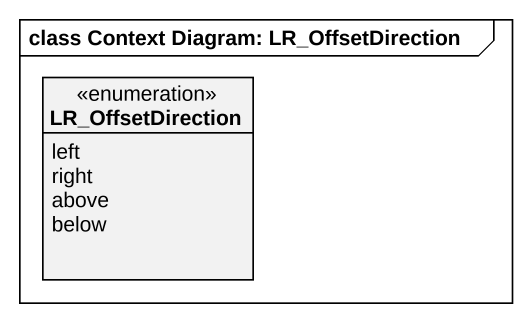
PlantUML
@startuml
mainframe class Context Diagram: LR_OffsetDirection
hide circle
hide empty members
enum LR_OffsetDirection {
  left
  right
  above
  below
}
@enduml
